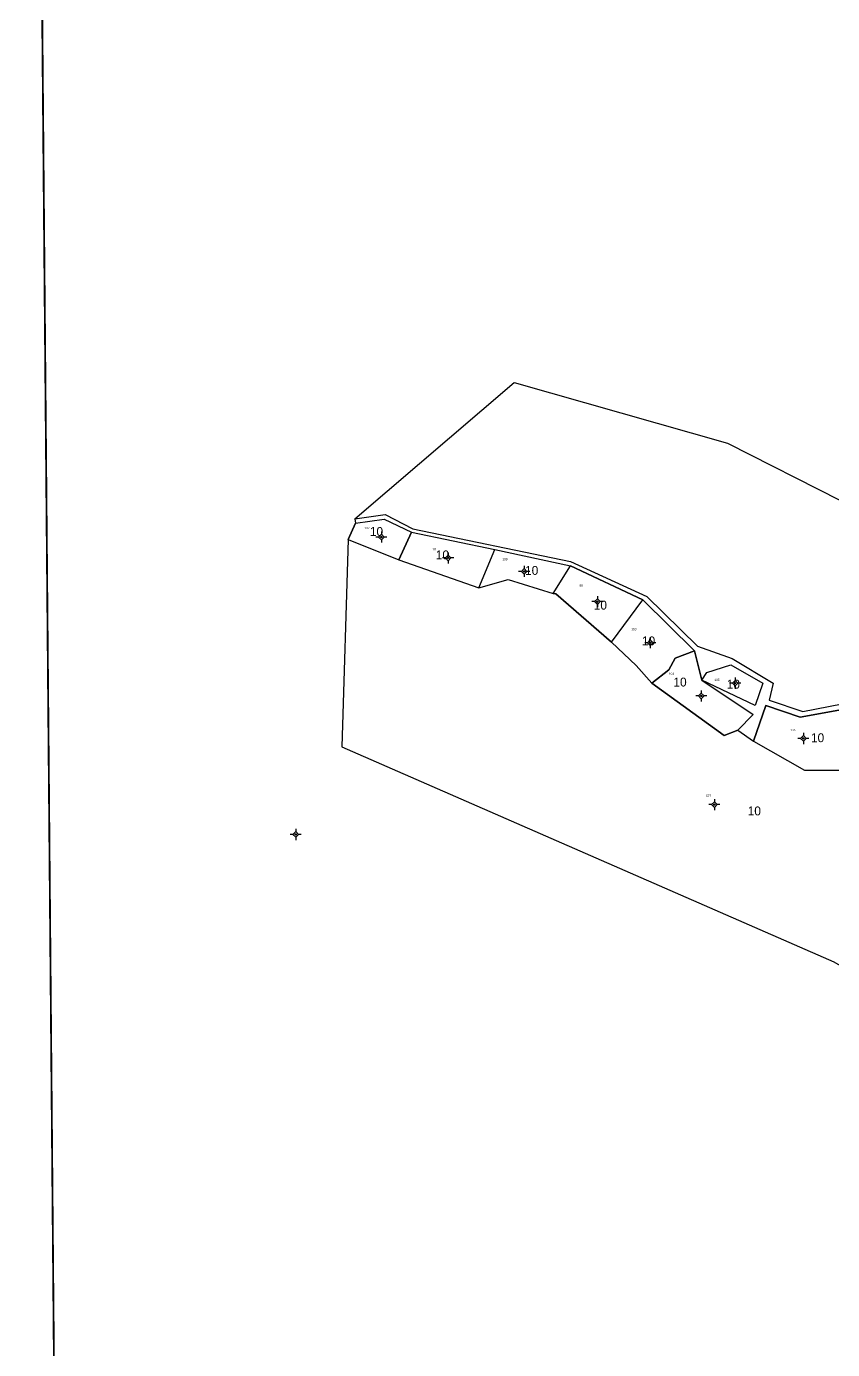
# Model space of a CAD drawing. Extents: x 530124 to 551589, y 1839482 to 1845671.
# Drawn here: x 550551 to 550732, y 1839787.7 to 1840084.8 of the extents above; entities that cross this region are included whole.
import ezdxf

# ---------------------------------------------------------------- set-up
doc = ezdxf.new("R2010")
doc.units = 0
for name, color, linetype in [('Level 10', 7, 'Continuous'), ('Level 11', 7, 'Continuous'), ('Level 14', 7, 'Continuous'), ('Level 22', 7, 'Continuous'), ('Level 6', 7, 'Continuous')]:
    doc.layers.add(name, color=color, linetype=linetype)

msp = doc.modelspace()

# ---------------------------------------------------------------- linework, layer by layer
at = {"layer": 'Level 10'}
for p, q in [((550552.53, 1840314.48), (550558.13, 1839673.92)), ((550623.26, 1839969.55), (550624.85, 1839973.21)), ((550624.75, 1839974.19), (550624.85, 1839973.21)), ((550634.62, 1839965.04), (550637.47, 1839971.24)), ((550637.47, 1839971.24), (550656.17, 1839967.31)), ((550623.26, 1839969.55), (550634.62, 1839965.04)), ((550652.56, 1839958.74), (550656.17, 1839967.31)), ((550656.17, 1839967.31), (550673.13, 1839963.67)), ((550634.62, 1839965.04), (550652.56, 1839958.74)), ((550669.27, 1839957.48), (550673.13, 1839963.67)), ((550673.13, 1839963.67), (550689.36, 1839956.02)), ((550682.37, 1839946.55), (550689.36, 1839956.02)), ((550689.36, 1839956.02), (550700.95, 1839944.55)), ((550700.95, 1839944.55), (550702.66, 1839937.99)), ((550710.74, 1839926.73), (550714.2, 1839924.26))]:
    msp.add_line(p, q, dxfattribs=at)
for points in [[(550624.75, 1839974.19), (550660.49, 1840004.86), (550708.37, 1839991.24), (550759.17, 1839965.49), (550815.53, 1839946.32), (550856.13, 1839909.25)], [(550624.75, 1839974.19), (550631.54, 1839975.16), (550637.74, 1839971.94), (550673.18, 1839964.64), (550690.3, 1839956.81), (550701.68, 1839945.64), (550709.44, 1839942.84), (550718.66, 1839937.28), (550717.78, 1839933.47), (550725.28, 1839930.92), (550734.18, 1839932.69), (550747.83, 1839932.68), (550756.7, 1839928.47), (550760.67, 1839924.84), (550772.51, 1839919.96), (550780.93, 1839918.07), (550789.28, 1839922.73), (550793.09, 1839922.11), (550798.12, 1839915.6), (550810.71, 1839901.55), (550812.83, 1839899.86), (550823.41, 1839898.42), (550843.87, 1839883.14)], [(550624.85, 1839973.21), (550631.3, 1839974.12), (550637.47, 1839971.24)], [(550623.26, 1839969.55), (550621.83, 1839922.99), (550732.25, 1839874.71), (550776.81, 1839849.24)], [(550652.56, 1839958.74), (550659.18, 1839960.59), (550669.27, 1839957.48)], [(550669.27, 1839957.48), (550669.87, 1839957.34), (550682.37, 1839946.55)], [(550682.37, 1839946.55), (550687.89, 1839941.31), (550691.39, 1839937.3)], [(550691.39, 1839937.3), (550695.24, 1839940.31), (550696.63, 1839942.92), (550700.95, 1839944.55)], [(550702.66, 1839937.99), (550703.76, 1839939.73), (550709.13, 1839941.42), (550716.34, 1839937.31), (550714.58, 1839932.32), (550702.66, 1839937.99)], [(550691.39, 1839937.3), (550707.67, 1839925.59), (550710.74, 1839926.73)], [(550702.66, 1839937.99), (550714.16, 1839930.25), (550710.74, 1839926.73)], [(550714.2, 1839924.26), (550717.04, 1839932.31), (550724.68, 1839929.68), (550734.24, 1839931.42)], [(550714.2, 1839924.26), (550725.7, 1839917.74), (550733.96, 1839917.75)]]:
    msp.add_lwpolyline(points, dxfattribs=at)
at = {"layer": 'Level 11'}
for p, q in [((550630.04, 1839970.12), (550629.42, 1839970.12)), ((550630.67, 1839970.75), (550630.04, 1839970.12)), ((550630.04, 1839970.12), (550630.67, 1839969.5)), ((550630.67, 1839971.37), (550630.67, 1839970.75)), ((550631.29, 1839970.12), (550630.67, 1839970.75)), ((550630.67, 1839969.5), (550631.29, 1839970.12)), ((550631.92, 1839970.12), (550631.29, 1839970.12)), ((550630.67, 1839969.5), (550630.67, 1839968.87)), ((550645.05, 1839965.44), (550644.43, 1839965.44)), ((550645.68, 1839966.07), (550645.05, 1839965.44)), ((550645.05, 1839965.44), (550645.68, 1839964.82)), ((550645.68, 1839966.69), (550645.68, 1839966.07)), ((550646.3, 1839965.44), (550645.68, 1839966.07)), ((550645.68, 1839964.82), (550646.3, 1839965.44)), ((550645.68, 1839964.82), (550645.68, 1839964.19)), ((550646.93, 1839965.44), (550646.3, 1839965.44)), ((550662.12, 1839962.42), (550661.5, 1839962.42)), ((550662.75, 1839963.05), (550662.12, 1839962.42)), ((550662.12, 1839962.42), (550662.75, 1839961.8)), ((550662.75, 1839963.67), (550662.75, 1839963.05)), ((550663.37, 1839962.42), (550662.75, 1839963.05)), ((550662.75, 1839961.8), (550663.37, 1839962.42)), ((550662.75, 1839961.8), (550662.75, 1839961.17)), ((550664, 1839962.42), (550663.37, 1839962.42)), ((550678.57, 1839955.62), (550677.95, 1839955.62)), ((550679.2, 1839956.25), (550678.57, 1839955.62)), ((550678.57, 1839955.62), (550679.2, 1839955)), ((550679.2, 1839956.87), (550679.2, 1839956.25)), ((550679.82, 1839955.62), (550679.2, 1839956.25)), ((550679.2, 1839955), (550679.82, 1839955.62)), ((550679.2, 1839955), (550679.2, 1839954.37)), ((550680.45, 1839955.62), (550679.82, 1839955.62)), ((550690.43, 1839946.41), (550689.8, 1839946.41)), ((550691.05, 1839947.04), (550690.43, 1839946.41)), ((550690.43, 1839946.41), (550691.05, 1839945.79)), ((550691.05, 1839947.66), (550691.05, 1839947.04)), ((550691.68, 1839946.41), (550691.05, 1839947.04)), ((550691.05, 1839945.79), (550691.68, 1839946.41)), ((550692.3, 1839946.41), (550691.68, 1839946.41)), ((550691.05, 1839945.79), (550691.05, 1839945.16)), ((550709.49, 1839937.31), (550708.87, 1839937.31)), ((550710.12, 1839937.94), (550709.49, 1839937.31)), ((550709.49, 1839937.31), (550710.12, 1839936.69)), ((550710.12, 1839938.56), (550710.12, 1839937.94)), ((550710.74, 1839937.31), (550710.12, 1839937.94)), ((550710.12, 1839936.69), (550710.74, 1839937.31)), ((550711.37, 1839937.31), (550710.74, 1839937.31)), ((550701.9, 1839934.44), (550701.27, 1839934.44)), ((550702.52, 1839935.06), (550701.9, 1839934.44)), ((550701.9, 1839934.44), (550702.52, 1839933.81)), ((550702.52, 1839935.69), (550702.52, 1839935.06)), ((550703.15, 1839934.44), (550702.52, 1839935.06)), ((550702.52, 1839933.81), (550703.15, 1839934.44)), ((550703.77, 1839934.44), (550703.15, 1839934.44)), ((550710.12, 1839936.69), (550710.12, 1839936.06)), ((550702.52, 1839933.81), (550702.52, 1839933.19)), ((550725.44, 1839925.53), (550724.82, 1839924.9)), ((550725.44, 1839926.15), (550725.44, 1839925.53)), ((550726.07, 1839924.9), (550725.44, 1839925.53)), ((550724.82, 1839924.9), (550724.19, 1839924.9)), ((550724.82, 1839924.9), (550725.44, 1839924.28)), ((550725.44, 1839924.28), (550726.07, 1839924.9)), ((550725.44, 1839924.28), (550725.44, 1839923.65)), ((550726.69, 1839924.9), (550726.07, 1839924.9)), ((550705.45, 1839910.66), (550704.82, 1839910.04)), ((550705.45, 1839911.29), (550705.45, 1839910.66)), ((550706.07, 1839910.04), (550705.45, 1839910.66)), ((550704.82, 1839910.04), (550704.2, 1839910.04)), ((550704.82, 1839910.04), (550705.45, 1839909.41)), ((550705.45, 1839909.41), (550706.07, 1839910.04)), ((550705.45, 1839909.41), (550705.45, 1839908.79)), ((550706.7, 1839910.04), (550706.07, 1839910.04)), ((550611.44, 1839904.59), (550611.44, 1839903.97)), ((550610.82, 1839903.34), (550610.19, 1839903.34)), ((550611.44, 1839903.97), (550610.82, 1839903.34)), ((550610.82, 1839903.34), (550611.44, 1839902.72)), ((550612.07, 1839903.34), (550611.44, 1839903.97)), ((550611.44, 1839902.72), (550612.07, 1839903.34)), ((550611.44, 1839902.72), (550611.44, 1839902.09)), ((550612.69, 1839903.34), (550612.07, 1839903.34))]:
    msp.add_line(p, q, dxfattribs=at)
for centre in [(550630.67, 1839970.12), (550645.68, 1839965.44), (550662.75, 1839962.42), (550679.2, 1839955.62), (550691.05, 1839946.41), (550710.12, 1839937.31), (550702.52, 1839934.44), (550725.44, 1839924.9), (550705.45, 1839910.04), (550611.44, 1839903.34)]:
    msp.add_circle(centre, 0.15, dxfattribs=at)
at = {"layer": 'Level 22'}
for points in [[(550558.13, 1839673.92), (550550.99, 1840490.22)], [(550624.85, 1839973.21), (550623.26, 1839969.55), (550634.62, 1839965.04)], [(550624.85, 1839973.21), (550631.3, 1839974.12), (550637.47, 1839971.24)], [(550637.47, 1839971.24), (550634.62, 1839965.04)], [(550637.47, 1839971.24), (550656.17, 1839967.31)], [(550652.56, 1839958.74), (550656.17, 1839967.31)], [(550656.17, 1839967.31), (550673.13, 1839963.67)], [(550634.62, 1839965.04), (550652.56, 1839958.74)], [(550669.27, 1839957.48), (550673.13, 1839963.67)], [(550689.36, 1839956.02), (550673.13, 1839963.67)], [(550652.56, 1839958.74), (550659.18, 1839960.59), (550669.27, 1839957.48)], [(550682.37, 1839946.55), (550669.87, 1839957.34), (550669.27, 1839957.48)], [(550682.37, 1839946.55), (550689.36, 1839956.02)], [(550700.95, 1839944.55), (550689.36, 1839956.02)], [(550691.39, 1839937.3), (550687.89, 1839941.31), (550682.37, 1839946.55)], [(550700.95, 1839944.55), (550696.63, 1839942.92), (550695.24, 1839940.31), (550691.39, 1839937.3)], [(550702.66, 1839937.99), (550700.95, 1839944.55)], [(550702.66, 1839937.99), (550703.76, 1839939.73), (550709.13, 1839941.42), (550716.34, 1839937.31), (550714.58, 1839932.32), (550702.66, 1839937.99)], [(550702.66, 1839937.99), (550714.16, 1839930.25), (550710.74, 1839926.73), (550707.67, 1839925.59), (550691.39, 1839937.3)], [(550734.24, 1839931.42), (550724.68, 1839929.68), (550717.04, 1839932.31), (550714.2, 1839924.26), (550725.7, 1839917.74), (550733.96, 1839917.75)]]:
    msp.add_lwpolyline(points, dxfattribs=at)

# ---------------------------------------------------------------- texts
at = {"layer": 'Level 14'}
for p in [(550628.09, 1839970.38), (550642.89, 1839965.12), (550662.94, 1839961.63), (550678.36, 1839953.84), (550689.18, 1839945.81), (550696.25, 1839936.56), (550708.22, 1839936.09), (550727.13, 1839924.06), (550712.93, 1839907.62)]:
    msp.add_text('10', height=2, dxfattribs=at).set_placement(p)
at = {"layer": 'Level 6'}
for s, p in [('102', (550626.85, 1839971.91)), ('101', (550641.92, 1839967.11)), ('100', (550657.85, 1839964.89)), ('99', (550675.15, 1839958.99)), ('103', (550686.79, 1839949.18)), ('104', (550695.23, 1839939.2)), ('105', (550705.45, 1839937.81)), ('136', (550722.49, 1839926.55)), ('577', (550703.59, 1839911.77))]:
    msp.add_text(s, height=0.5, dxfattribs=at).set_placement(p)

doc.saveas('drawing.dxf')
